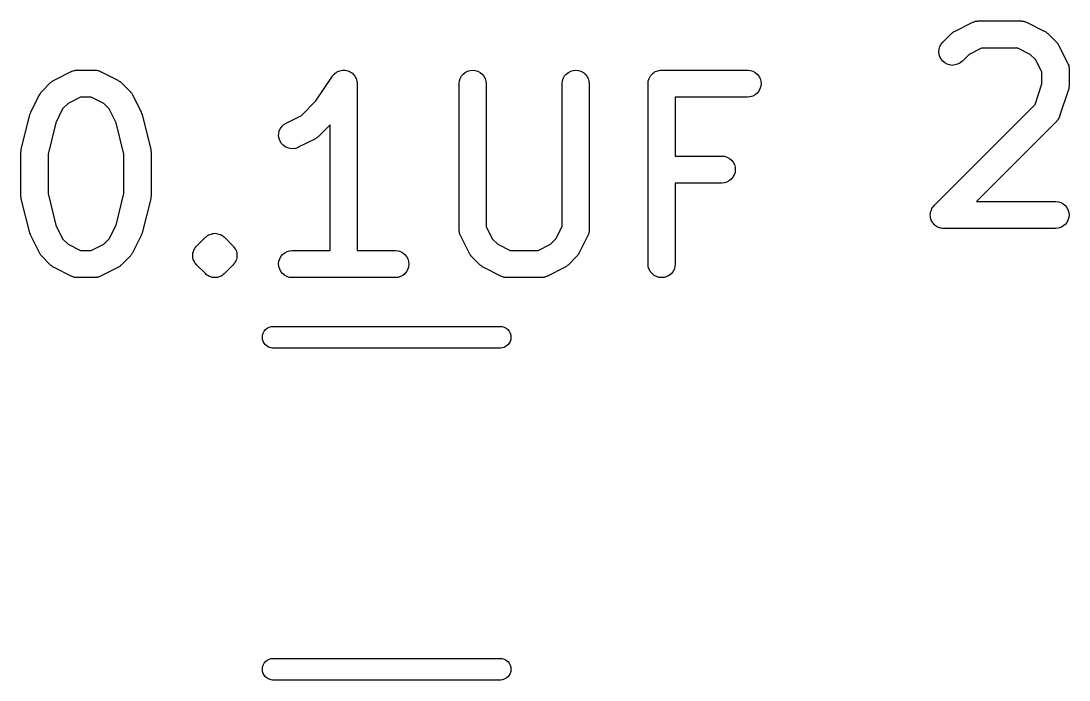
# Model space of a CAD drawing. Extents: x 84.8 to 173.4, y -140 to -47.1.
# Drawn here: x 105.94 to 111.75, y -109.95 to -106.29 of the extents above; entities that cross this region are included whole.
import ezdxf

# ---------------------------------------------------------------- set-up
doc = ezdxf.new("R2010")
doc.units = 0
doc.header["$MEASUREMENT"] = 0
doc.layers.add('BLACK', color=7, linetype='CONTINUOUS')

msp = doc.modelspace()

# ---------------------------------------------------------------- linework, layer by layer
at = {"layer": 'BLACK', "linetype": 'CONTINUOUS'}
for p, q in [((111.12, -106.349), (111.215, -106.301)), ((111.215, -106.301), (111.216, -106.301)), ((111.216, -106.301), (111.218, -106.3)), ((111.218, -106.3), (111.22, -106.299)), ((111.22, -106.299), (111.225, -106.298)), ((111.225, -106.298), (111.23, -106.296)), ((111.23, -106.296), (111.232, -106.295)), ((111.232, -106.295), (111.234, -106.295)), ((111.234, -106.295), (111.239, -106.294)), ((111.239, -106.294), (111.244, -106.294)), ((111.244, -106.294), (111.246, -106.294)), ((111.246, -106.294), (111.248, -106.293)), ((111.248, -106.293), (111.486, -106.293)), ((111.486, -106.293), (111.488, -106.293)), ((111.488, -106.293), (111.49, -106.294)), ((111.49, -106.294), (111.492, -106.294)), ((111.492, -106.294), (111.497, -106.294)), ((111.497, -106.294), (111.502, -106.295)), ((111.502, -106.295), (111.504, -106.296)), ((111.504, -106.296), (111.506, -106.296)), ((111.506, -106.296), (111.511, -106.298)), ((111.511, -106.298), (111.516, -106.299)), ((111.516, -106.299), (111.518, -106.301)), ((111.518, -106.301), (111.52, -106.301)), ((111.52, -106.301), (111.615, -106.349)), ((111.1, -106.363), (111.101, -106.362)), ((111.101, -106.362), (111.104, -106.36)), ((111.104, -106.36), (111.107, -106.357)), ((111.107, -106.357), (111.11, -106.355)), ((111.11, -106.355), (111.112, -106.353)), ((111.112, -106.353), (111.116, -106.351)), ((111.116, -106.351), (111.12, -106.349)), ((111.615, -106.349), (111.616, -106.349)), ((111.616, -106.349), (111.62, -106.352)), ((111.62, -106.352), (111.623, -106.354)), ((111.623, -106.354), (111.626, -106.356)), ((111.626, -106.356), (111.628, -106.357)), ((111.628, -106.357), (111.631, -106.36)), ((111.631, -106.36), (111.635, -106.363)), ((111.043, -106.422), (111.052, -106.411)), ((111.052, -106.411), (111.1, -106.363)), ((111.635, -106.363), (111.682, -106.411)), ((111.682, -106.411), (111.683, -106.411)), ((111.683, -106.411), (111.686, -106.415)), ((111.686, -106.415), (111.689, -106.418)), ((111.689, -106.418), (111.69, -106.42)), ((111.69, -106.42), (111.692, -106.423)), ((111.031, -106.463), (111.032, -106.449)), ((111.032, -106.478), (111.031, -106.463)), ((111.032, -106.449), (111.036, -106.435)), ((111.036, -106.492), (111.032, -106.478)), ((111.036, -106.435), (111.043, -106.422)), ((111.198, -106.478), (111.159, -106.517)), ((111.266, -106.443), (111.198, -106.478)), ((111.469, -106.443), (111.266, -106.443)), ((111.537, -106.478), (111.469, -106.443)), ((111.568, -106.508), (111.537, -106.478)), ((111.692, -106.423), (111.694, -106.427)), ((111.694, -106.427), (111.696, -106.43)), ((111.696, -106.43), (111.744, -106.525)), ((111.043, -106.505), (111.036, -106.492)), ((111.052, -106.516), (111.043, -106.505)), ((111.063, -106.526), (111.052, -106.516)), ((111.076, -106.533), (111.063, -106.526)), ((111.09, -106.537), (111.076, -106.533)), ((111.105, -106.539), (111.09, -106.537)), ((111.119, -106.537), (111.105, -106.539)), ((111.133, -106.533), (111.119, -106.537)), ((111.146, -106.527), (111.133, -106.533)), ((111.158, -106.517), (111.146, -106.527)), ((111.159, -106.517), (111.158, -106.517)), ((111.602, -106.577), (111.568, -106.508)), ((111.744, -106.525), (111.744, -106.526)), ((111.744, -106.526), (111.745, -106.528)), ((111.745, -106.528), (111.746, -106.53)), ((111.746, -106.53), (111.748, -106.535)), ((111.748, -106.535), (111.75, -106.54)), ((106.127, -106.621), (106.222, -106.573)), ((106.222, -106.573), (106.223, -106.573)), ((106.223, -106.573), (106.225, -106.572)), ((106.225, -106.572), (106.227, -106.571)), ((106.227, -106.571), (106.232, -106.57)), ((106.232, -106.57), (106.237, -106.568)), ((106.237, -106.568), (106.239, -106.567)), ((106.239, -106.567), (106.241, -106.567)), ((106.241, -106.567), (106.246, -106.566)), ((106.246, -106.566), (106.251, -106.566)), ((106.251, -106.566), (106.254, -106.566)), ((106.254, -106.566), (106.256, -106.565)), ((106.256, -106.565), (106.351, -106.565)), ((106.351, -106.565), (106.352, -106.565)), ((106.352, -106.565), (106.354, -106.566)), ((106.354, -106.566), (106.356, -106.566)), ((106.356, -106.566), (106.361, -106.566)), ((106.361, -106.566), (106.367, -106.567)), ((106.367, -106.567), (106.369, -106.568)), ((106.369, -106.568), (106.371, -106.568)), ((106.371, -106.568), (106.376, -106.57)), ((106.376, -106.57), (106.38, -106.571)), ((106.38, -106.571), (106.382, -106.573)), ((106.382, -106.573), (106.384, -106.573)), ((106.384, -106.573), (106.48, -106.621)), ((107.67, -106.598), (107.675, -106.592)), ((107.675, -106.592), (107.679, -106.587)), ((107.679, -106.587), (107.679, -106.587)), ((107.679, -106.587), (107.68, -106.587)), ((107.68, -106.587), (107.685, -106.582)), ((107.685, -106.582), (107.691, -106.578)), ((107.691, -106.578), (107.698, -106.574)), ((107.691, -106.578), (107.691, -106.578)), ((107.691, -106.578), (107.691, -106.578)), ((107.698, -106.574), (107.704, -106.571)), ((107.704, -106.571), (107.711, -106.569)), ((107.704, -106.571), (107.704, -106.571)), ((107.704, -106.571), (107.704, -106.571)), ((107.711, -106.569), (107.718, -106.567)), ((107.718, -106.567), (107.725, -106.566)), ((107.718, -106.567), (107.718, -106.567)), ((107.718, -106.567), (107.718, -106.567)), ((107.725, -106.566), (107.732, -106.565)), ((107.732, -106.565), (107.733, -106.565)), ((107.732, -106.565), (107.732, -106.565)), ((107.733, -106.565), (107.74, -106.566)), ((107.74, -106.566), (107.747, -106.567)), ((107.747, -106.567), (107.747, -106.567)), ((107.747, -106.567), (107.747, -106.567)), ((107.747, -106.567), (107.754, -106.569)), ((107.754, -106.569), (107.761, -106.571)), ((107.761, -106.571), (107.761, -106.571)), ((107.761, -106.571), (107.761, -106.571)), ((107.761, -106.571), (107.768, -106.575)), ((107.768, -106.575), (107.774, -106.578)), ((107.774, -106.578), (107.774, -106.578)), ((107.774, -106.578), (107.774, -106.578)), ((107.774, -106.578), (107.78, -106.583)), ((107.78, -106.583), (107.785, -106.588)), ((107.785, -106.588), (107.785, -106.588)), ((107.785, -106.588), (107.785, -106.588)), ((107.785, -106.588), (107.79, -106.594)), ((107.79, -106.594), (107.794, -106.599)), ((108.384, -106.598), (108.394, -106.587)), ((108.394, -106.587), (108.405, -106.578)), ((108.405, -106.578), (108.418, -106.571)), ((108.418, -106.571), (108.432, -106.567)), ((108.432, -106.567), (108.447, -106.565)), ((108.447, -106.565), (108.461, -106.567)), ((108.461, -106.567), (108.475, -106.571)), ((108.475, -106.571), (108.488, -106.578)), ((108.488, -106.578), (108.499, -106.588)), ((108.499, -106.588), (108.509, -106.599)), ((108.956, -106.598), (108.965, -106.587)), ((108.965, -106.587), (108.977, -106.578)), ((108.977, -106.578), (108.99, -106.571)), ((108.99, -106.571), (109.004, -106.567)), ((109.004, -106.567), (109.018, -106.565)), ((109.018, -106.565), (109.033, -106.567)), ((109.033, -106.567), (109.047, -106.571)), ((109.047, -106.571), (109.06, -106.578)), ((109.06, -106.578), (109.071, -106.588)), ((109.071, -106.588), (109.08, -106.599)), ((109.432, -106.598), (109.436, -106.593)), ((109.436, -106.593), (109.441, -106.587)), ((109.441, -106.587), (109.447, -106.582)), ((109.441, -106.587), (109.441, -106.587)), ((109.441, -106.587), (109.441, -106.587)), ((109.447, -106.582), (109.452, -106.578)), ((109.452, -106.578), (109.453, -106.578)), ((109.453, -106.578), (109.459, -106.574)), ((109.453, -106.578), (109.453, -106.578)), ((109.459, -106.574), (109.465, -106.571)), ((109.465, -106.571), (109.465, -106.571)), ((109.465, -106.571), (109.466, -106.571)), ((109.466, -106.571), (109.472, -106.569)), ((109.472, -106.569), (109.479, -106.567)), ((109.479, -106.567), (109.48, -106.567)), ((109.48, -106.567), (109.487, -106.566)), ((109.48, -106.567), (109.48, -106.567)), ((109.487, -106.566), (109.494, -106.565)), ((109.494, -106.565), (109.97, -106.565)), ((109.97, -106.565), (109.971, -106.565)), ((109.971, -106.565), (109.986, -106.567)), ((109.986, -106.567), (110, -106.571)), ((110, -106.571), (110.012, -106.578)), ((110.012, -106.578), (110.024, -106.588)), ((110.024, -106.588), (110.033, -106.599)), ((111.602, -106.642), (111.602, -106.577)), ((111.75, -106.54), (111.75, -106.542)), ((111.75, -106.542), (111.751, -106.544)), ((111.751, -106.544), (111.751, -106.549)), ((111.751, -106.549), (111.752, -106.554)), ((111.752, -106.554), (111.752, -106.557)), ((111.752, -106.557), (111.752, -106.559)), ((111.752, -106.559), (111.752, -106.654)), ((106.06, -106.683), (106.107, -106.635)), ((106.107, -106.635), (106.108, -106.634)), ((106.108, -106.634), (106.111, -106.632)), ((106.111, -106.632), (106.115, -106.629)), ((106.115, -106.629), (106.117, -106.627)), ((106.117, -106.627), (106.12, -106.625)), ((106.12, -106.625), (106.123, -106.623)), ((106.123, -106.623), (106.127, -106.621)), ((106.48, -106.621), (106.481, -106.621)), ((106.481, -106.621), (106.484, -106.624)), ((106.484, -106.624), (106.488, -106.626)), ((106.488, -106.626), (106.49, -106.628)), ((106.49, -106.628), (106.493, -106.629)), ((106.493, -106.629), (106.496, -106.632)), ((106.496, -106.632), (106.499, -106.635)), ((106.499, -106.635), (106.547, -106.683)), ((107.578, -106.735), (107.669, -106.599)), ((107.669, -106.599), (107.67, -106.598)), ((107.67, -106.598), (107.67, -106.598)), ((107.67, -106.598), (107.67, -106.598)), ((107.67, -106.598), (107.67, -106.598)), ((107.794, -106.599), (107.794, -106.599)), ((107.794, -106.599), (107.794, -106.599)), ((107.794, -106.599), (107.798, -106.606)), ((107.798, -106.606), (107.801, -106.612)), ((107.801, -106.612), (107.801, -106.612)), ((107.801, -106.612), (107.801, -106.612)), ((107.801, -106.612), (107.803, -106.619)), ((107.803, -106.619), (107.805, -106.626)), ((107.805, -106.626), (107.805, -106.626)), ((107.805, -106.626), (107.805, -106.626)), ((107.805, -106.626), (107.806, -106.633)), ((107.806, -106.633), (107.807, -106.64)), ((107.807, -106.64), (107.807, -107.565)), ((108.371, -106.639), (108.373, -106.625)), ((108.371, -106.64), (108.371, -106.639)), ((108.371, -107.45), (108.371, -106.64)), ((108.373, -106.625), (108.377, -106.611)), ((108.377, -106.611), (108.384, -106.598)), ((108.509, -106.599), (108.516, -106.612)), ((108.516, -106.612), (108.52, -106.626)), ((108.52, -106.626), (108.521, -106.64)), ((108.521, -106.64), (108.521, -107.432)), ((108.943, -106.639), (108.944, -106.625)), ((108.943, -106.64), (108.943, -106.639)), ((108.943, -107.432), (108.943, -106.64)), ((108.944, -106.625), (108.949, -106.611)), ((108.949, -106.611), (108.956, -106.598)), ((109.08, -106.599), (109.087, -106.612)), ((109.087, -106.612), (109.091, -106.626)), ((109.091, -106.626), (109.093, -106.64)), ((109.093, -106.64), (109.093, -107.45)), ((109.419, -106.639), (109.42, -106.632)), ((109.419, -106.64), (109.419, -106.639)), ((109.419, -107.64), (109.419, -106.64)), ((109.419, -106.64), (109.419, -106.64)), ((109.419, -106.64), (109.419, -106.64)), ((109.419, -106.64), (109.419, -106.64)), ((109.42, -106.625), (109.423, -106.618)), ((109.42, -106.632), (109.42, -106.625)), ((109.42, -106.625), (109.42, -106.625)), ((109.42, -106.625), (109.42, -106.625)), ((109.423, -106.618), (109.425, -106.611)), ((109.425, -106.611), (109.428, -106.605)), ((109.425, -106.611), (109.425, -106.611)), ((109.425, -106.611), (109.425, -106.611)), ((109.428, -106.605), (109.432, -106.598)), ((109.432, -106.598), (109.432, -106.598)), ((109.432, -106.598), (109.432, -106.598)), ((110.033, -106.599), (110.04, -106.612)), ((110.04, -106.612), (110.044, -106.626)), ((110.045, -106.641), (110.043, -106.655)), ((110.044, -106.626), (110.045, -106.641)), ((111.564, -106.756), (111.602, -106.642)), ((105.998, -106.797), (106.046, -106.702)), ((106.046, -106.701), (106.049, -106.698)), ((106.046, -106.702), (106.046, -106.701)), ((106.049, -106.698), (106.051, -106.694)), ((106.051, -106.694), (106.053, -106.691)), ((106.053, -106.691), (106.054, -106.689)), ((106.054, -106.689), (106.057, -106.686)), ((106.057, -106.686), (106.06, -106.683)), ((106.547, -106.683), (106.548, -106.683)), ((106.548, -106.683), (106.55, -106.687)), ((106.55, -106.687), (106.553, -106.69)), ((106.553, -106.69), (106.555, -106.692)), ((106.555, -106.692), (106.557, -106.695)), ((106.557, -106.695), (106.559, -106.699)), ((106.559, -106.699), (106.561, -106.702)), ((106.561, -106.702), (106.609, -106.797)), ((109.999, -106.71), (109.985, -106.714)), ((110.012, -106.703), (109.999, -106.71)), ((110.023, -106.694), (110.012, -106.703)), ((110.032, -106.682), (110.023, -106.694)), ((110.039, -106.669), (110.032, -106.682)), ((110.043, -106.655), (110.039, -106.669)), ((111.748, -106.678), (111.7, -106.821)), ((111.749, -106.674), (111.748, -106.678)), ((111.75, -106.67), (111.749, -106.674)), ((111.751, -106.667), (111.75, -106.67)), ((111.752, -106.655), (111.751, -106.659)), ((111.751, -106.659), (111.751, -106.664)), ((111.751, -106.664), (111.751, -106.667)), ((111.752, -106.654), (111.752, -106.655)), ((106.205, -106.75), (106.174, -106.78)), ((106.273, -106.715), (106.205, -106.75)), ((106.333, -106.715), (106.273, -106.715)), ((106.402, -106.75), (106.333, -106.715)), ((106.432, -106.78), (106.402, -106.75)), ((107.497, -106.817), (107.578, -106.735)), ((109.97, -106.715), (109.569, -106.715)), ((109.569, -106.715), (109.569, -107.042)), ((109.985, -106.714), (109.97, -106.715)), ((111.005, -107.315), (111.564, -106.756)), ((105.945, -107.003), (105.992, -106.813)), ((105.992, -106.813), (105.993, -106.812)), ((105.993, -106.811), (105.995, -106.804)), ((105.993, -106.812), (105.993, -106.811)), ((105.993, -106.811), (105.993, -106.811)), ((105.995, -106.804), (105.998, -106.798)), ((105.998, -106.798), (105.998, -106.797)), ((105.998, -106.798), (105.998, -106.798)), ((106.174, -106.78), (106.136, -106.857)), ((106.471, -106.857), (106.432, -106.78)), ((106.609, -106.797), (106.609, -106.798)), ((106.609, -106.798), (106.609, -106.799)), ((106.609, -106.799), (106.609, -106.799)), ((106.609, -106.799), (106.612, -106.805)), ((106.612, -106.805), (106.614, -106.812)), ((106.614, -106.812), (106.614, -106.812)), ((106.614, -106.812), (106.614, -106.813)), ((106.614, -106.813), (106.662, -107.003)), ((107.413, -106.859), (107.497, -106.817)), ((111.699, -106.826), (111.696, -106.83)), ((111.7, -106.822), (111.699, -106.824)), ((111.699, -106.824), (111.699, -106.826)), ((111.7, -106.821), (111.7, -106.822)), ((106.136, -106.857), (106.093, -107.031)), ((106.514, -107.031), (106.471, -106.857)), ((107.381, -106.889), (107.39, -106.877)), ((107.39, -106.877), (107.4, -106.867)), ((107.4, -106.867), (107.413, -106.859)), ((107.657, -106.869), (107.594, -106.932)), ((107.657, -107.565), (107.657, -106.869)), ((111.682, -106.85), (111.239, -107.293)), ((111.684, -106.848), (111.682, -106.85)), ((111.685, -106.847), (111.684, -106.848)), ((111.688, -106.843), (111.685, -106.847)), ((111.692, -106.839), (111.688, -106.843)), ((111.693, -106.837), (111.692, -106.839)), ((111.694, -106.835), (111.693, -106.837)), ((111.696, -106.83), (111.694, -106.835)), ((107.371, -106.931), (107.372, -106.916)), ((107.374, -106.945), (107.371, -106.931)), ((107.372, -106.916), (107.375, -106.902)), ((107.375, -106.902), (107.381, -106.889)), ((107.579, -106.943), (107.575, -106.946)), ((107.582, -106.941), (107.579, -106.943)), ((107.585, -106.939), (107.582, -106.941)), ((107.587, -106.938), (107.585, -106.939)), ((107.59, -106.935), (107.587, -106.938)), ((107.594, -106.932), (107.59, -106.935)), ((107.594, -106.932), (107.594, -106.932)), ((107.379, -106.959), (107.374, -106.945)), ((107.387, -106.972), (107.379, -106.959)), ((107.397, -106.982), (107.387, -106.972)), ((107.408, -106.991), (107.397, -106.982)), ((107.422, -106.997), (107.408, -106.991)), ((107.436, -107), (107.422, -106.997)), ((107.451, -107.001), (107.436, -107)), ((107.465, -106.999), (107.451, -107.001)), ((107.479, -106.994), (107.465, -106.999)), ((107.48, -106.993), (107.479, -106.994)), ((107.575, -106.946), (107.48, -106.993)), ((105.943, -107.018), (105.944, -107.012)), ((105.943, -107.019), (105.943, -107.018)), ((105.943, -107.02), (105.943, -107.019)), ((105.943, -107.021), (105.943, -107.02)), ((105.943, -107.259), (105.943, -107.021)), ((105.944, -107.006), (105.945, -107.004)), ((105.944, -107.012), (105.944, -107.006)), ((105.945, -107.004), (105.945, -107.003)), ((106.093, -107.031), (106.093, -107.25)), ((106.514, -107.25), (106.514, -107.031)), ((106.662, -107.003), (106.662, -107.004)), ((106.662, -107.004), (106.662, -107.005)), ((106.662, -107.005), (106.663, -107.007)), ((106.663, -107.007), (106.663, -107.013)), ((106.663, -107.013), (106.664, -107.019)), ((106.664, -107.019), (106.664, -107.02)), ((106.664, -107.02), (106.664, -107.021)), ((106.664, -107.021), (106.664, -107.259)), ((109.569, -107.042), (109.827, -107.042)), ((109.827, -107.042), (109.828, -107.042)), ((109.828, -107.042), (109.843, -107.043)), ((109.843, -107.043), (109.857, -107.048)), ((109.857, -107.048), (109.87, -107.055)), ((109.87, -107.055), (109.881, -107.064)), ((109.881, -107.064), (109.89, -107.076)), ((109.89, -107.076), (109.897, -107.088)), ((109.897, -107.088), (109.901, -107.103)), ((109.901, -107.103), (109.902, -107.117)), ((109.902, -107.117), (109.901, -107.132)), ((109.88, -107.17), (109.869, -107.179)), ((109.889, -107.159), (109.88, -107.17)), ((109.896, -107.146), (109.889, -107.159)), ((109.901, -107.132), (109.896, -107.146)), ((109.827, -107.192), (109.569, -107.192)), ((109.569, -107.192), (109.569, -107.64)), ((109.842, -107.19), (109.827, -107.192)), ((109.856, -107.186), (109.842, -107.19)), ((109.869, -107.179), (109.856, -107.186)), ((105.943, -107.261), (105.943, -107.259)), ((105.943, -107.262), (105.943, -107.261)), ((105.943, -107.268), (105.943, -107.262)), ((105.944, -107.274), (105.943, -107.268)), ((105.944, -107.275), (105.944, -107.274)), ((105.945, -107.277), (105.944, -107.275)), ((105.945, -107.278), (105.945, -107.277)), ((105.992, -107.468), (105.945, -107.278)), ((106.093, -107.25), (106.136, -107.424)), ((106.471, -107.424), (106.514, -107.25)), ((106.662, -107.278), (106.614, -107.468)), ((106.663, -107.269), (106.662, -107.275)), ((106.662, -107.275), (106.662, -107.276)), ((106.662, -107.276), (106.662, -107.278)), ((106.664, -107.263), (106.663, -107.269)), ((106.664, -107.259), (106.664, -107.26)), ((106.664, -107.26), (106.664, -107.262)), ((106.664, -107.262), (106.664, -107.263)), ((110.984, -107.353), (110.987, -107.346)), ((110.987, -107.346), (110.989, -107.34)), ((110.989, -107.339), (110.992, -107.333)), ((110.989, -107.34), (110.989, -107.339)), ((110.989, -107.339), (110.989, -107.339)), ((110.992, -107.333), (110.996, -107.327)), ((110.996, -107.326), (111, -107.321)), ((110.996, -107.327), (110.996, -107.326)), ((110.996, -107.327), (110.996, -107.327)), ((111, -107.321), (111.005, -107.315)), ((111.239, -107.293), (111.677, -107.293)), ((111.677, -107.293), (111.678, -107.293)), ((111.678, -107.293), (111.693, -107.295)), ((111.693, -107.295), (111.706, -107.299)), ((111.706, -107.299), (111.719, -107.306)), ((111.719, -107.306), (111.731, -107.316)), ((111.731, -107.316), (111.74, -107.327)), ((111.74, -107.327), (111.746, -107.34)), ((111.746, -107.34), (111.751, -107.354)), ((110.983, -107.368), (110.984, -107.361)), ((110.984, -107.375), (110.983, -107.368)), ((110.983, -107.368), (110.983, -107.368)), ((110.983, -107.368), (110.983, -107.368)), ((110.984, -107.354), (110.984, -107.353)), ((110.984, -107.353), (110.984, -107.353)), ((110.984, -107.361), (110.984, -107.354)), ((110.984, -107.382), (110.984, -107.375)), ((110.984, -107.383), (110.984, -107.382)), ((110.986, -107.39), (110.984, -107.383)), ((110.984, -107.383), (110.984, -107.383)), ((110.988, -107.396), (110.986, -107.39)), ((110.988, -107.397), (110.988, -107.396)), ((110.992, -107.403), (110.988, -107.397)), ((110.988, -107.397), (110.988, -107.397)), ((110.995, -107.409), (110.992, -107.403)), ((111.746, -107.397), (111.739, -107.41)), ((111.75, -107.383), (111.746, -107.397)), ((111.752, -107.369), (111.75, -107.383)), ((111.751, -107.354), (111.752, -107.369)), ((106.136, -107.424), (106.174, -107.501)), ((106.432, -107.501), (106.471, -107.424)), ((108.371, -107.452), (108.371, -107.45)), ((108.371, -107.454), (108.371, -107.452)), ((108.372, -107.459), (108.371, -107.454)), ((108.373, -107.464), (108.372, -107.459)), ((108.373, -107.467), (108.373, -107.464)), ((108.521, -107.432), (108.555, -107.501)), ((108.908, -107.501), (108.943, -107.432)), ((109.091, -107.465), (109.09, -107.468)), ((109.092, -107.46), (109.091, -107.465)), ((109.093, -107.451), (109.092, -107.453)), ((109.092, -107.453), (109.092, -107.455)), ((109.092, -107.455), (109.092, -107.46)), ((109.093, -107.45), (109.093, -107.451)), ((110.995, -107.41), (110.995, -107.409)), ((111, -107.415), (110.995, -107.41)), ((110.995, -107.41), (110.995, -107.41)), ((111.004, -107.421), (111, -107.415)), ((111.005, -107.421), (111.004, -107.421)), ((111.004, -107.421), (111.004, -107.421)), ((111.01, -107.426), (111.005, -107.421)), ((111.016, -107.43), (111.01, -107.426)), ((111.022, -107.434), (111.016, -107.43)), ((111.016, -107.43), (111.016, -107.43)), ((111.016, -107.43), (111.016, -107.43)), ((111.028, -107.437), (111.022, -107.434)), ((111.029, -107.437), (111.028, -107.437)), ((111.028, -107.437), (111.028, -107.437)), ((111.035, -107.44), (111.029, -107.437)), ((111.042, -107.442), (111.035, -107.44)), ((111.043, -107.442), (111.042, -107.442)), ((111.042, -107.442), (111.042, -107.442)), ((111.05, -107.443), (111.043, -107.442)), ((111.057, -107.443), (111.05, -107.443)), ((111.058, -107.443), (111.057, -107.443)), ((111.057, -107.443), (111.057, -107.443)), ((111.057, -107.443), (111.057, -107.443)), ((111.057, -107.443), (111.057, -107.443)), ((111.677, -107.443), (111.058, -107.443)), ((111.692, -107.442), (111.677, -107.443)), ((111.706, -107.438), (111.692, -107.442)), ((111.718, -107.431), (111.706, -107.438)), ((111.73, -107.422), (111.718, -107.431)), ((111.739, -107.41), (111.73, -107.422)), ((105.993, -107.468), (105.992, -107.468)), ((105.993, -107.469), (105.993, -107.468)), ((105.995, -107.475), (105.993, -107.469)), ((105.997, -107.482), (105.995, -107.475)), ((105.998, -107.482), (105.997, -107.482)), ((105.998, -107.483), (105.998, -107.482)), ((106.046, -107.579), (105.998, -107.483)), ((105.998, -107.483), (105.998, -107.483)), ((106.174, -107.501), (106.205, -107.531)), ((106.402, -107.531), (106.432, -107.501)), ((106.609, -107.483), (106.561, -107.579)), ((106.611, -107.476), (106.609, -107.483)), ((106.609, -107.483), (106.609, -107.483)), ((106.609, -107.483), (106.609, -107.483)), ((106.614, -107.47), (106.611, -107.476)), ((106.614, -107.468), (106.614, -107.469)), ((106.614, -107.469), (106.614, -107.469)), ((106.614, -107.469), (106.614, -107.47)), ((106.917, -107.54), (106.965, -107.492)), ((106.965, -107.491), (106.971, -107.487)), ((106.965, -107.492), (106.965, -107.491)), ((106.965, -107.492), (106.965, -107.492)), ((106.965, -107.492), (106.965, -107.492)), ((106.965, -107.492), (106.965, -107.492)), ((106.965, -107.492), (106.965, -107.492)), ((106.965, -107.492), (106.965, -107.492)), ((106.965, -107.492), (106.965, -107.492)), ((106.971, -107.487), (106.976, -107.483)), ((106.976, -107.483), (106.976, -107.482)), ((106.976, -107.482), (106.977, -107.482)), ((106.977, -107.482), (106.983, -107.479)), ((106.977, -107.482), (106.977, -107.482)), ((106.977, -107.482), (106.977, -107.482)), ((106.983, -107.479), (106.989, -107.476)), ((106.989, -107.476), (106.989, -107.476)), ((106.989, -107.476), (106.99, -107.476)), ((106.99, -107.476), (106.997, -107.474)), ((106.99, -107.476), (106.99, -107.476)), ((106.99, -107.476), (106.99, -107.476)), ((106.997, -107.474), (107.003, -107.472)), ((107.003, -107.472), (107.004, -107.471)), ((107.003, -107.472), (107.003, -107.472)), ((107.004, -107.471), (107.004, -107.471)), ((107.004, -107.471), (107.004, -107.471)), ((107.004, -107.471), (107.011, -107.471)), ((107.011, -107.471), (107.018, -107.47)), ((107.018, -107.47), (107.018, -107.47)), ((107.018, -107.47), (107.018, -107.47)), ((107.018, -107.47), (107.018, -107.47)), ((107.018, -107.47), (107.025, -107.471)), ((107.018, -107.47), (107.018, -107.47)), ((107.025, -107.471), (107.032, -107.472)), ((107.032, -107.472), (107.033, -107.472)), ((107.033, -107.472), (107.033, -107.472)), ((107.033, -107.472), (107.033, -107.472)), ((107.033, -107.472), (107.033, -107.472)), ((107.033, -107.472), (107.04, -107.474)), ((107.04, -107.474), (107.04, -107.474)), ((107.04, -107.474), (107.046, -107.476)), ((107.046, -107.476), (107.047, -107.476)), ((107.047, -107.476), (107.047, -107.476)), ((107.047, -107.476), (107.047, -107.476)), ((107.047, -107.476), (107.047, -107.476)), ((107.047, -107.476), (107.053, -107.479)), ((107.053, -107.479), (107.059, -107.483)), ((107.059, -107.483), (107.059, -107.483)), ((107.059, -107.483), (107.06, -107.483)), ((107.06, -107.483), (107.06, -107.483)), ((107.06, -107.483), (107.06, -107.483)), ((107.06, -107.483), (107.065, -107.488)), ((107.065, -107.488), (107.071, -107.492)), ((107.071, -107.492), (107.118, -107.54)), ((108.374, -107.469), (108.373, -107.467)), ((108.375, -107.474), (108.374, -107.469)), ((108.377, -107.478), (108.375, -107.474)), ((108.378, -107.48), (108.377, -107.478)), ((108.379, -107.483), (108.378, -107.48)), ((108.427, -107.579), (108.379, -107.483)), ((108.379, -107.483), (108.379, -107.483)), ((108.555, -107.501), (108.586, -107.531)), ((108.878, -107.531), (108.908, -107.501)), ((109.085, -107.483), (109.037, -107.579)), ((109.087, -107.479), (109.085, -107.481)), ((109.085, -107.481), (109.085, -107.483)), ((109.088, -107.475), (109.087, -107.479)), ((109.09, -107.47), (109.088, -107.475)), ((109.09, -107.468), (109.09, -107.47)), ((106.048, -107.582), (106.046, -107.579)), ((106.05, -107.586), (106.048, -107.582)), ((106.205, -107.531), (106.273, -107.565)), ((106.273, -107.565), (106.333, -107.565)), ((106.333, -107.565), (106.402, -107.531)), ((106.56, -107.58), (106.558, -107.583)), ((106.561, -107.579), (106.56, -107.58)), ((106.896, -107.585), (106.896, -107.578)), ((106.896, -107.578), (106.897, -107.578)), ((106.897, -107.577), (106.899, -107.571)), ((106.897, -107.578), (106.897, -107.577)), ((106.899, -107.571), (106.901, -107.564)), ((106.901, -107.563), (106.904, -107.557)), ((106.901, -107.564), (106.901, -107.563)), ((106.901, -107.564), (106.901, -107.564)), ((106.904, -107.557), (106.908, -107.551)), ((106.908, -107.551), (106.913, -107.545)), ((106.908, -107.551), (106.908, -107.551)), ((106.908, -107.551), (106.908, -107.551)), ((106.913, -107.545), (106.917, -107.54)), ((107.118, -107.54), (107.119, -107.54)), ((107.119, -107.54), (107.119, -107.54)), ((107.119, -107.54), (107.119, -107.54)), ((107.119, -107.54), (107.119, -107.54)), ((107.119, -107.54), (107.123, -107.546)), ((107.123, -107.546), (107.128, -107.551)), ((107.128, -107.551), (107.128, -107.552)), ((107.128, -107.552), (107.128, -107.552)), ((107.128, -107.552), (107.131, -107.558)), ((107.131, -107.558), (107.135, -107.564)), ((107.135, -107.564), (107.135, -107.565)), ((107.135, -107.565), (107.135, -107.565)), ((107.135, -107.565), (107.137, -107.572)), ((107.137, -107.572), (107.139, -107.578)), ((107.139, -107.578), (107.139, -107.579)), ((107.139, -107.579), (107.139, -107.579)), ((107.139, -107.579), (107.14, -107.586)), ((107.393, -107.587), (107.405, -107.578)), ((107.405, -107.578), (107.418, -107.571)), ((107.418, -107.571), (107.432, -107.567)), ((107.432, -107.567), (107.446, -107.565)), ((107.446, -107.565), (107.657, -107.565)), ((107.807, -107.565), (108.018, -107.565)), ((108.018, -107.565), (108.019, -107.565)), ((108.019, -107.565), (108.033, -107.567)), ((108.033, -107.567), (108.047, -107.571)), ((108.047, -107.571), (108.06, -107.578)), ((108.06, -107.578), (108.071, -107.588)), ((108.429, -107.582), (108.427, -107.579)), ((108.431, -107.586), (108.429, -107.582)), ((108.586, -107.531), (108.654, -107.565)), ((108.654, -107.565), (108.809, -107.565)), ((108.809, -107.565), (108.878, -107.531)), ((109.037, -107.58), (109.034, -107.583)), ((109.037, -107.579), (109.037, -107.58)), ((106.052, -107.588), (106.05, -107.586)), ((106.054, -107.591), (106.052, -107.588)), ((106.056, -107.594), (106.054, -107.591)), ((106.059, -107.597), (106.056, -107.594)), ((106.06, -107.598), (106.059, -107.597)), ((106.107, -107.646), (106.06, -107.598)), ((106.547, -107.598), (106.499, -107.646)), ((106.55, -107.595), (106.547, -107.598)), ((106.552, -107.592), (106.55, -107.595)), ((106.554, -107.589), (106.552, -107.592)), ((106.556, -107.587), (106.554, -107.589)), ((106.558, -107.583), (106.556, -107.587)), ((106.895, -107.592), (106.896, -107.585)), ((106.896, -107.599), (106.895, -107.592)), ((106.895, -107.592), (106.895, -107.592)), ((106.895, -107.592), (106.895, -107.592)), ((106.896, -107.607), (106.896, -107.599)), ((106.898, -107.614), (106.896, -107.607)), ((106.896, -107.607), (106.896, -107.607)), ((106.896, -107.607), (106.896, -107.607)), ((106.9, -107.621), (106.898, -107.614)), ((106.901, -107.621), (106.9, -107.621)), ((106.9, -107.621), (106.9, -107.621)), ((106.904, -107.627), (106.901, -107.621)), ((106.907, -107.634), (106.904, -107.627)), ((106.912, -107.64), (106.907, -107.634)), ((106.907, -107.634), (106.907, -107.634)), ((106.907, -107.634), (106.907, -107.634)), ((106.916, -107.645), (106.912, -107.64)), ((107.123, -107.64), (107.118, -107.646)), ((107.127, -107.635), (107.123, -107.64)), ((107.128, -107.634), (107.127, -107.635)), ((107.127, -107.635), (107.127, -107.635)), ((107.131, -107.628), (107.128, -107.634)), ((107.134, -107.622), (107.131, -107.628)), ((107.137, -107.615), (107.134, -107.622)), ((107.134, -107.622), (107.134, -107.622)), ((107.134, -107.622), (107.134, -107.622)), ((107.139, -107.608), (107.137, -107.615)), ((107.14, -107.594), (107.139, -107.6)), ((107.139, -107.6), (107.139, -107.608)), ((107.139, -107.608), (107.139, -107.608)), ((107.139, -107.608), (107.139, -107.608)), ((107.14, -107.586), (107.14, -107.593)), ((107.14, -107.593), (107.14, -107.593)), ((107.14, -107.593), (107.14, -107.594)), ((107.371, -107.64), (107.373, -107.625)), ((107.373, -107.654), (107.371, -107.64)), ((107.373, -107.625), (107.377, -107.611)), ((107.377, -107.611), (107.384, -107.598)), ((107.384, -107.598), (107.393, -107.587)), ((108.071, -107.588), (108.08, -107.599)), ((108.08, -107.599), (108.087, -107.612)), ((108.087, -107.612), (108.091, -107.626)), ((108.091, -107.626), (108.093, -107.641)), ((108.433, -107.588), (108.431, -107.586)), ((108.435, -107.591), (108.433, -107.588)), ((108.437, -107.594), (108.435, -107.591)), ((108.44, -107.597), (108.437, -107.594)), ((108.441, -107.598), (108.44, -107.597)), ((108.488, -107.646), (108.441, -107.598)), ((109.023, -107.598), (108.975, -107.646)), ((109.026, -107.595), (109.023, -107.598)), ((109.029, -107.592), (109.026, -107.595)), ((109.03, -107.589), (109.029, -107.592)), ((109.032, -107.587), (109.03, -107.589)), ((109.034, -107.583), (109.032, -107.587)), ((109.42, -107.655), (109.419, -107.64)), ((109.569, -107.64), (109.569, -107.641)), ((106.111, -107.648), (106.107, -107.646)), ((106.114, -107.651), (106.111, -107.648)), ((106.116, -107.653), (106.114, -107.651)), ((106.119, -107.655), (106.116, -107.653)), ((106.122, -107.657), (106.119, -107.655)), ((106.126, -107.659), (106.122, -107.657)), ((106.127, -107.66), (106.126, -107.659)), ((106.222, -107.707), (106.127, -107.66)), ((106.48, -107.66), (106.384, -107.707)), ((106.483, -107.658), (106.48, -107.66)), ((106.487, -107.656), (106.483, -107.658)), ((106.489, -107.654), (106.487, -107.656)), ((106.492, -107.652), (106.489, -107.654)), ((106.495, -107.649), (106.492, -107.652)), ((106.498, -107.647), (106.495, -107.649)), ((106.499, -107.646), (106.498, -107.647)), ((106.917, -107.645), (106.916, -107.645)), ((106.917, -107.646), (106.917, -107.645)), ((106.917, -107.645), (106.917, -107.645)), ((106.917, -107.645), (106.917, -107.645)), ((106.965, -107.693), (106.917, -107.646)), ((106.97, -107.698), (106.965, -107.693)), ((106.975, -107.702), (106.97, -107.698)), ((107.07, -107.694), (107.064, -107.699)), ((107.071, -107.693), (107.07, -107.694)), ((107.07, -107.694), (107.07, -107.694)), ((107.07, -107.694), (107.07, -107.694)), ((107.07, -107.694), (107.07, -107.694)), ((107.07, -107.694), (107.07, -107.694)), ((107.07, -107.694), (107.07, -107.694)), ((107.07, -107.694), (107.07, -107.694)), ((107.118, -107.646), (107.071, -107.693)), ((107.377, -107.668), (107.373, -107.654)), ((107.383, -107.681), (107.377, -107.668)), ((107.393, -107.693), (107.383, -107.681)), ((107.404, -107.702), (107.393, -107.693)), ((108.07, -107.694), (108.059, -107.703)), ((108.08, -107.682), (108.07, -107.694)), ((108.087, -107.669), (108.08, -107.682)), ((108.091, -107.655), (108.087, -107.669)), ((108.093, -107.641), (108.091, -107.655)), ((108.492, -107.648), (108.488, -107.646)), ((108.495, -107.651), (108.492, -107.648)), ((108.497, -107.653), (108.495, -107.651)), ((108.5, -107.655), (108.497, -107.653)), ((108.503, -107.657), (108.5, -107.655)), ((108.507, -107.659), (108.503, -107.657)), ((108.508, -107.66), (108.507, -107.659)), ((108.603, -107.707), (108.508, -107.66)), ((108.956, -107.66), (108.861, -107.707)), ((108.959, -107.658), (108.956, -107.66)), ((108.963, -107.656), (108.959, -107.658)), ((108.966, -107.654), (108.963, -107.656)), ((108.968, -107.652), (108.966, -107.654)), ((108.971, -107.649), (108.968, -107.652)), ((108.975, -107.647), (108.971, -107.649)), ((108.975, -107.646), (108.975, -107.647)), ((109.424, -107.669), (109.42, -107.655)), ((109.431, -107.682), (109.424, -107.669)), ((109.441, -107.693), (109.431, -107.682)), ((109.452, -107.703), (109.441, -107.693)), ((109.546, -107.694), (109.535, -107.703)), ((109.556, -107.683), (109.546, -107.694)), ((109.563, -107.67), (109.556, -107.683)), ((109.567, -107.656), (109.563, -107.67)), ((109.569, -107.641), (109.567, -107.656)), ((106.224, -107.708), (106.222, -107.707)), ((106.226, -107.709), (106.224, -107.708)), ((106.231, -107.711), (106.226, -107.709)), ((106.236, -107.713), (106.231, -107.711)), ((106.238, -107.713), (106.236, -107.713)), ((106.24, -107.714), (106.238, -107.713)), ((106.245, -107.714), (106.24, -107.714)), ((106.25, -107.715), (106.245, -107.714)), ((106.252, -107.715), (106.25, -107.715)), ((106.255, -107.715), (106.252, -107.715)), ((106.256, -107.715), (106.255, -107.715)), ((106.351, -107.715), (106.256, -107.715)), ((106.353, -107.715), (106.351, -107.715)), ((106.355, -107.715), (106.353, -107.715)), ((106.36, -107.714), (106.355, -107.715)), ((106.366, -107.714), (106.36, -107.714)), ((106.368, -107.713), (106.366, -107.714)), ((106.37, -107.713), (106.368, -107.713)), ((106.375, -107.711), (106.37, -107.713)), ((106.38, -107.71), (106.375, -107.711)), ((106.381, -107.709), (106.38, -107.71)), ((106.384, -107.708), (106.381, -107.709)), ((106.384, -107.707), (106.384, -107.708)), ((106.976, -107.702), (106.975, -107.702)), ((106.976, -107.703), (106.976, -107.702)), ((106.982, -107.706), (106.976, -107.703)), ((106.976, -107.703), (106.976, -107.703)), ((106.976, -107.703), (106.976, -107.703)), ((106.988, -107.709), (106.982, -107.706)), ((106.989, -107.71), (106.988, -107.709)), ((106.988, -107.709), (106.988, -107.709)), ((106.995, -107.712), (106.989, -107.71)), ((106.989, -107.71), (106.989, -107.71)), ((106.989, -107.71), (106.989, -107.71)), ((107.002, -107.714), (106.995, -107.712)), ((107.003, -107.714), (107.002, -107.714)), ((107.002, -107.714), (107.002, -107.714)), ((107.01, -107.715), (107.003, -107.714)), ((107.003, -107.714), (107.003, -107.714)), ((107.003, -107.714), (107.003, -107.714)), ((107.017, -107.715), (107.01, -107.715)), ((107.024, -107.715), (107.017, -107.715)), ((107.017, -107.715), (107.017, -107.715)), ((107.017, -107.715), (107.017, -107.715)), ((107.017, -107.715), (107.017, -107.715)), ((107.017, -107.715), (107.017, -107.715)), ((107.031, -107.714), (107.024, -107.715)), ((107.032, -107.714), (107.031, -107.714)), ((107.039, -107.712), (107.032, -107.714)), ((107.032, -107.714), (107.032, -107.714)), ((107.032, -107.714), (107.032, -107.714)), ((107.032, -107.714), (107.032, -107.714)), ((107.045, -107.71), (107.039, -107.712)), ((107.046, -107.71), (107.045, -107.71)), ((107.052, -107.707), (107.046, -107.71)), ((107.046, -107.71), (107.046, -107.71)), ((107.046, -107.71), (107.046, -107.71)), ((107.046, -107.71), (107.046, -107.71)), ((107.058, -107.703), (107.052, -107.707)), ((107.059, -107.703), (107.058, -107.703)), ((107.064, -107.699), (107.059, -107.703)), ((107.059, -107.703), (107.059, -107.703)), ((107.059, -107.703), (107.059, -107.703)), ((107.059, -107.703), (107.059, -107.703)), ((107.417, -107.709), (107.404, -107.702)), ((107.431, -107.714), (107.417, -107.709)), ((107.445, -107.715), (107.431, -107.714)), ((107.446, -107.715), (107.445, -107.715)), ((108.018, -107.715), (107.446, -107.715)), ((108.032, -107.714), (108.018, -107.715)), ((108.046, -107.71), (108.032, -107.714)), ((108.059, -107.703), (108.046, -107.71)), ((108.605, -107.708), (108.603, -107.707)), ((108.607, -107.709), (108.605, -107.708)), ((108.612, -107.711), (108.607, -107.709)), ((108.617, -107.713), (108.612, -107.711)), ((108.619, -107.713), (108.617, -107.713)), ((108.621, -107.714), (108.619, -107.713)), ((108.626, -107.714), (108.621, -107.714)), ((108.631, -107.715), (108.626, -107.714)), ((108.633, -107.715), (108.631, -107.715)), ((108.636, -107.715), (108.633, -107.715)), ((108.637, -107.715), (108.636, -107.715)), ((108.827, -107.715), (108.637, -107.715)), ((108.829, -107.715), (108.827, -107.715)), ((108.832, -107.715), (108.829, -107.715)), ((108.837, -107.714), (108.832, -107.715)), ((108.842, -107.714), (108.837, -107.714)), ((108.844, -107.713), (108.842, -107.714)), ((108.846, -107.713), (108.844, -107.713)), ((108.851, -107.711), (108.846, -107.713)), ((108.856, -107.71), (108.851, -107.711)), ((108.858, -107.709), (108.856, -107.71)), ((108.86, -107.708), (108.858, -107.709)), ((108.861, -107.707), (108.86, -107.708)), ((109.465, -107.71), (109.452, -107.703)), ((109.479, -107.714), (109.465, -107.71)), ((109.493, -107.715), (109.479, -107.714)), ((109.508, -107.714), (109.493, -107.715)), ((109.522, -107.71), (109.508, -107.714)), ((109.535, -107.703), (109.522, -107.71)), ((107.318, -107.99), (107.329, -107.987)), ((107.329, -107.987), (107.338, -107.986)), ((107.338, -107.986), (108.602, -107.986)), ((108.602, -107.986), (108.611, -107.987)), ((108.611, -107.987), (108.622, -107.99)), ((107.281, -108.046), (107.282, -108.034)), ((107.282, -108.058), (107.281, -108.046)), ((107.282, -108.034), (107.285, -108.023)), ((107.285, -108.023), (107.291, -108.013)), ((107.291, -108.013), (107.298, -108.003)), ((107.298, -108.003), (107.308, -107.996)), ((107.308, -107.996), (107.318, -107.99)), ((108.622, -107.99), (108.632, -107.996)), ((108.632, -107.996), (108.642, -108.003)), ((108.642, -108.003), (108.649, -108.013)), ((108.649, -108.013), (108.655, -108.023)), ((108.655, -108.023), (108.658, -108.034)), ((108.658, -108.034), (108.659, -108.046)), ((108.659, -108.046), (108.658, -108.058)), ((107.285, -108.069), (107.282, -108.058)), ((107.291, -108.079), (107.285, -108.069)), ((107.298, -108.089), (107.291, -108.079)), ((107.308, -108.096), (107.298, -108.089)), ((107.318, -108.102), (107.308, -108.096)), ((107.329, -108.105), (107.318, -108.102)), ((107.338, -108.106), (107.329, -108.105)), ((108.611, -108.105), (108.602, -108.106)), ((108.622, -108.102), (108.611, -108.105)), ((108.632, -108.096), (108.622, -108.102)), ((108.642, -108.089), (108.632, -108.096)), ((108.649, -108.079), (108.642, -108.089)), ((108.655, -108.069), (108.649, -108.079)), ((108.658, -108.058), (108.655, -108.069)), ((108.602, -108.106), (107.338, -108.106)), ((107.291, -109.853), (107.298, -109.843)), ((107.298, -109.843), (107.308, -109.836)), ((107.308, -109.836), (107.318, -109.83)), ((107.318, -109.83), (107.329, -109.827)), ((107.329, -109.827), (107.338, -109.826)), ((107.338, -109.826), (108.602, -109.826)), ((108.602, -109.826), (108.611, -109.827)), ((108.611, -109.827), (108.622, -109.83)), ((108.622, -109.83), (108.632, -109.836)), ((108.632, -109.836), (108.642, -109.843)), ((108.642, -109.843), (108.649, -109.853)), ((107.281, -109.886), (107.282, -109.874)), ((107.282, -109.898), (107.281, -109.886)), ((107.282, -109.874), (107.285, -109.863)), ((107.285, -109.909), (107.282, -109.898)), ((107.285, -109.863), (107.291, -109.853)), ((108.649, -109.853), (108.655, -109.863)), ((108.655, -109.863), (108.658, -109.874)), ((108.658, -109.898), (108.655, -109.909)), ((108.658, -109.874), (108.659, -109.886)), ((108.659, -109.886), (108.658, -109.898)), ((107.291, -109.919), (107.285, -109.909)), ((107.298, -109.929), (107.291, -109.919)), ((107.308, -109.936), (107.298, -109.929)), ((107.318, -109.942), (107.308, -109.936)), ((107.329, -109.945), (107.318, -109.942)), ((107.338, -109.946), (107.329, -109.945)), ((108.602, -109.946), (107.338, -109.946)), ((108.611, -109.945), (108.602, -109.946)), ((108.622, -109.942), (108.611, -109.945)), ((108.632, -109.936), (108.622, -109.942)), ((108.642, -109.929), (108.632, -109.936)), ((108.649, -109.919), (108.642, -109.929)), ((108.655, -109.909), (108.649, -109.919))]:
    msp.add_line(p, q, dxfattribs=at)

doc.saveas('drawing.dxf')
